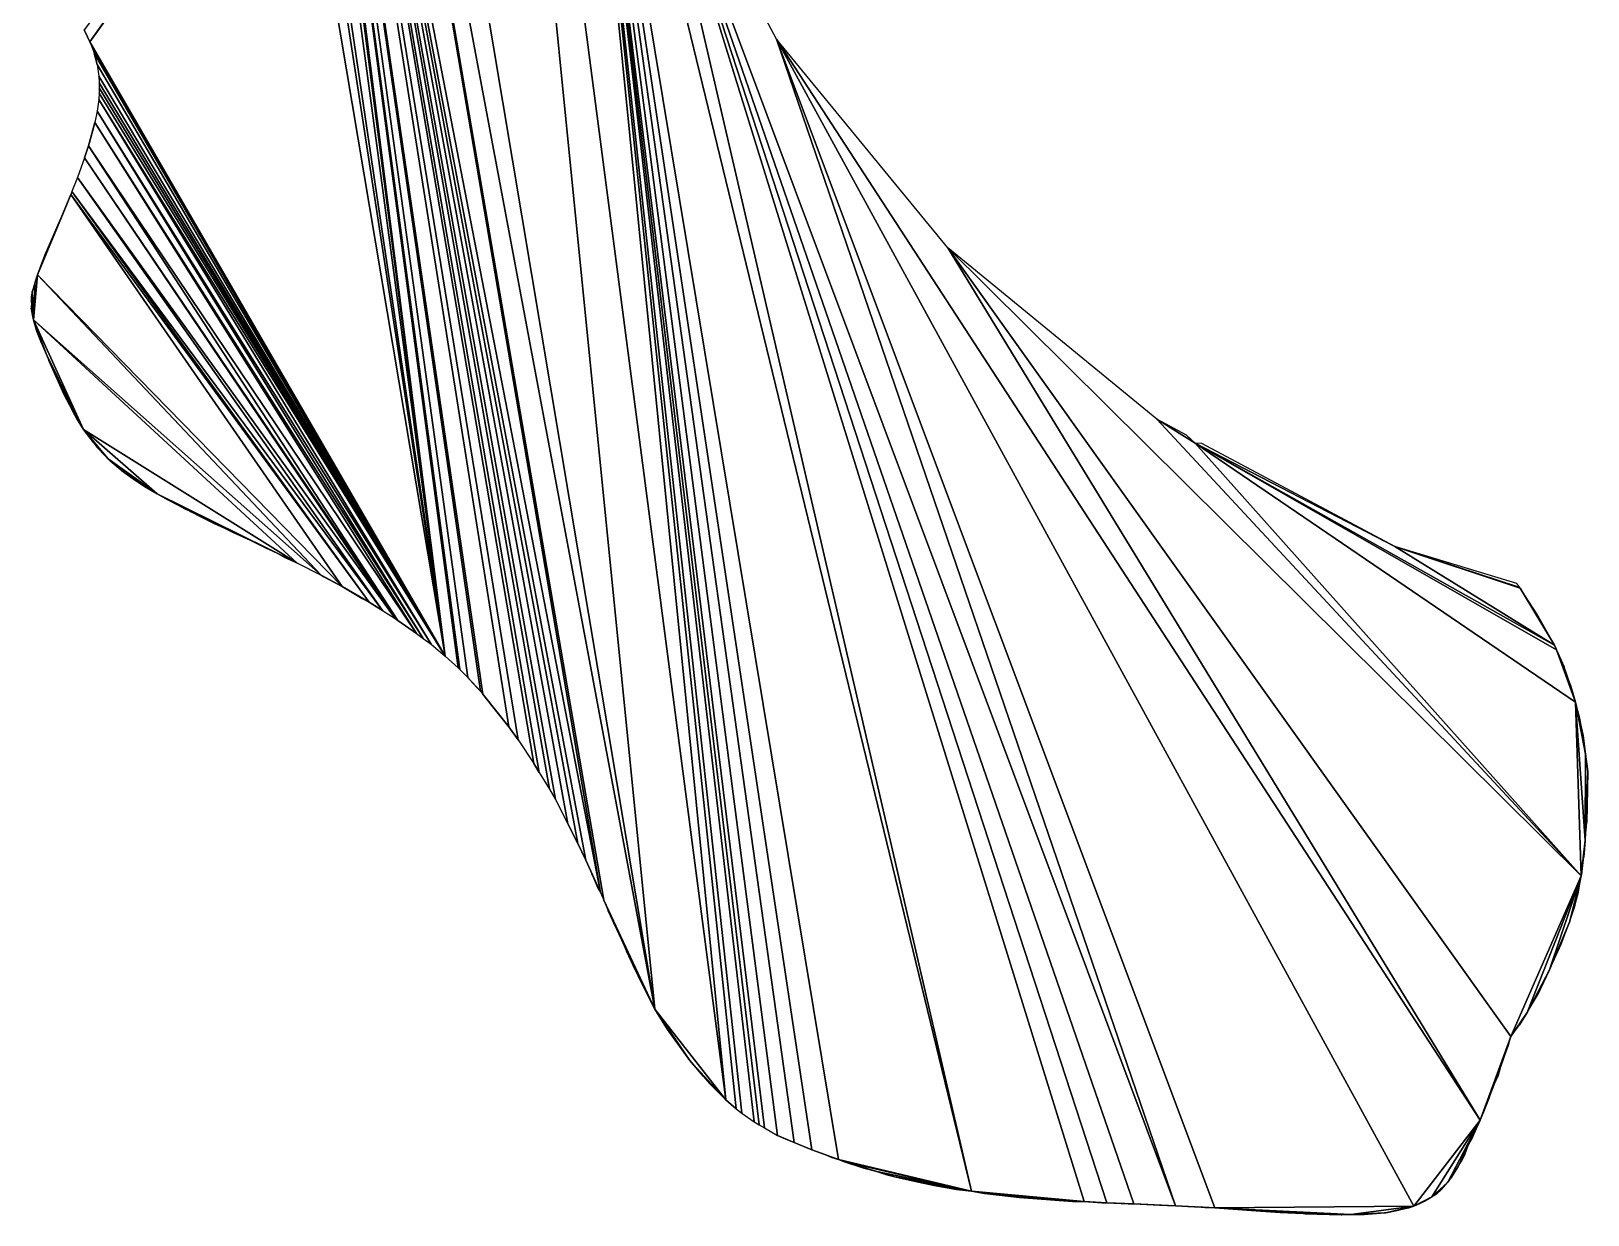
# Model space of a CAD drawing. Extents: x -95 to 96, y -87 to 93.
# Drawn here: x -85.1 to -15, y -87.4 to -34.1 of the extents above; entities that cross this region are included whole.
import ezdxf

# ---------------------------------------------------------------- set-up
doc = ezdxf.new("R2010")
doc.units = 0

msp = doc.modelspace()

# ---------------------------------------------------------------- linework, layer by layer
for points in [[(-59.483, -72.852, 108), (-73.84, 11.477, 108), (-75.809, 11.568, 108)], [(-60.146, -71.39, 108), (-59.483, -72.852, 108), (-75.809, 11.568, 108)], [(-60.499, -70.636, 108), (-60.146, -71.39, 108), (-75.809, 11.568, 108)], [(-60.948, -69.754, 108), (-60.499, -70.636, 108), (-75.809, 11.568, 108)], [(-61.507, -68.666, 108), (-60.948, -69.754, 108), (-75.809, 11.568, 108)], [(-61.775, -68.197, 108), (-61.507, -68.666, 108), (-75.809, 11.568, 108)], [(-62.233, -67.439, 108), (-61.775, -68.197, 108), (-75.809, 11.568, 108)], [(-62.486, -67.033, 108), (-62.233, -67.439, 108), (-75.809, 11.568, 108)], [(-63.192, -65.976, 108), (-62.486, -67.033, 108), (-75.809, 11.568, 108)], [(-63.605, -65.39, 108), (-63.192, -65.976, 108), (-75.809, 11.568, 108)], [(-64.771, -63.925, 108), (-63.605, -65.39, 108), (-75.809, 11.568, 108)], [(-64.883, -63.787, 108), (-64.771, -63.925, 108), (-75.809, 11.568, 108)], [(-65.445, -63.177, 108), (-64.883, -63.787, 108), (-75.809, 11.568, 108)], [(-65.807, -62.811, 108), (-65.445, -63.177, 108), (-75.809, 11.568, 108)], [(-65.889, -62.731, 108), (-65.807, -62.811, 108), (-75.809, 11.568, 108)], [(-66.463, -62.209, 108), (-65.889, -62.731, 108), (-75.809, 11.568, 108)], [(-66.463, -62.209, 108), (-75.809, 11.568, 108), (-71.698, -21.538, 108)], [(-57.037, -78.093, 108), (-71.997, 11.126, 108), (-73.84, 11.477, 108)], [(-59.328, -73.186, 108), (-57.037, -78.093, 108), (-73.84, 11.477, 108)], [(-59.483, -72.852, 108), (-59.328, -73.186, 108), (-73.84, 11.477, 108)], [(-57.037, -78.093, 108), (-65.657, 8.193, 108), (-71.997, 11.126, 108)], [(-53.836, -82.172, 108), (-60.809, -12.096, 108), (-65.657, 8.193, 108)], [(-57.037, -78.093, 108), (-53.836, -82.172, 108), (-65.657, 8.193, 108)], [(-42.789, -86.291, 108), (-57.281, -23.726, 108), (-60.809, -12.096, 108)], [(-48.769, -84.864, 108), (-42.789, -86.291, 108), (-60.809, -12.096, 108)], [(-49.962, -84.417, 108), (-48.769, -84.864, 108), (-60.809, -12.096, 108)], [(-50.761, -84.091, 108), (-49.962, -84.417, 108), (-60.809, -12.096, 108)], [(-51.509, -83.772, 108), (-50.761, -84.091, 108), (-60.809, -12.096, 108)], [(-52.099, -83.43, 108), (-51.509, -83.772, 108), (-60.809, -12.096, 108)], [(-52.332, -83.3, 108), (-52.099, -83.43, 108), (-60.809, -12.096, 108)], [(-52.565, -83.16, 108), (-52.332, -83.3, 108), (-60.809, -12.096, 108)], [(-53.114, -82.771, 108), (-52.565, -83.16, 108), (-60.809, -12.096, 108)], [(-53.371, -82.573, 108), (-53.114, -82.771, 108), (-60.809, -12.096, 108)], [(-53.836, -82.172, 108), (-53.371, -82.573, 108), (-60.809, -12.096, 108)], [(-66.463, -62.209, 108), (-71.9, -21.626, 108), (-72.474, -21.746, 108)], [(-66.463, -62.209, 108), (-71.698, -21.538, 108), (-71.9, -21.626, 108)], [(-82.713, -34.029, 108), (-82.462, -34.56, 108), (-73.467, -21.829, 108)], [(-82.462, -34.56, 108), (-66.463, -62.209, 108), (-73.259, -21.82, 108)], [(-82.462, -34.56, 108), (-73.259, -21.82, 108), (-73.467, -21.829, 108)], [(-66.463, -62.209, 108), (-72.687, -21.781, 108), (-73.259, -21.82, 108)], [(-66.463, -62.209, 108), (-72.474, -21.746, 108), (-72.687, -21.781, 108)], [(-33.594, -86.937, 108), (-51.551, -34.445, 108), (-57.281, -23.726, 108)], [(-35.473, -86.855, 108), (-33.594, -86.937, 108), (-57.281, -23.726, 108)], [(-36.685, -86.809, 108), (-35.473, -86.855, 108), (-57.281, -23.726, 108)], [(-37.714, -86.754, 108), (-36.685, -86.809, 108), (-57.281, -23.726, 108)], [(-42.789, -86.291, 108), (-37.714, -86.754, 108), (-57.281, -23.726, 108)], [(-82.713, -34.029, 108), (-82.663, -34.139, 108), (-82.462, -34.56, 108)], [(-82.663, -34.139, 108), (-82.602, -34.28, 108), (-82.462, -34.56, 108)], [(-82.462, -34.56, 108), (-82.376, -34.774, 108), (-66.463, -62.209, 108)], [(-82.376, -34.774, 108), (-82.265, -35.07, 108), (-66.463, -62.209, 108)], [(-19.888, -83.084, 108), (-43.841, -43.841, 108), (-51.551, -34.445, 108)], [(-22.881, -86.958, 108), (-19.888, -83.084, 108), (-51.551, -34.445, 108)], [(-31.831, -87.03, 108), (-22.881, -86.958, 108), (-51.551, -34.445, 108)], [(-33.594, -86.937, 108), (-31.831, -87.03, 108), (-51.551, -34.445, 108)], [(-82.265, -35.07, 108), (-82.211, -35.296, 108), (-82.134, -35.592, 108)], [(-82.265, -35.07, 108), (-82.134, -35.592, 108), (-66.463, -62.209, 108)], [(-82.134, -35.592, 108), (-82.054, -36.114, 108), (-66.463, -62.209, 108)], [(-82.054, -36.114, 108), (-82.041, -36.403, 108), (-66.463, -62.209, 108)], [(-82.041, -36.403, 108), (-82.039, -36.636, 108), (-66.463, -62.209, 108)], [(-82.046, -36.869, 108), (-82.062, -37.158, 108), (-66.463, -62.209, 108)], [(-82.039, -36.636, 108), (-82.046, -36.869, 108), (-66.463, -62.209, 108)], [(-82.129, -37.68, 108), (-82.231, -38.202, 108), (-67.454, -61.412, 108)], [(-82.062, -37.158, 108), (-82.129, -37.68, 108), (-67.108, -61.673, 108)], [(-82.129, -37.68, 108), (-67.454, -61.412, 108), (-67.108, -61.673, 108)], [(-82.062, -37.158, 108), (-67.108, -61.673, 108), (-66.463, -62.209, 108)], [(-82.231, -38.202, 108), (-82.301, -38.435, 108), (-82.526, -39.245, 108)], [(-82.231, -38.202, 108), (-82.526, -39.245, 108), (-67.765, -61.184, 108)], [(-82.301, -38.435, 108), (-82.47, -39.034, 108), (-82.526, -39.245, 108)], [(-82.231, -38.202, 108), (-67.765, -61.184, 108), (-67.454, -61.412, 108)], [(-82.696, -39.786, 108), (-83.02, -40.663, 108), (-68.722, -60.518, 108)], [(-82.526, -39.245, 108), (-82.602, -39.471, 108), (-82.696, -39.786, 108)], [(-82.526, -39.245, 108), (-82.696, -39.786, 108), (-68.595, -60.605, 108)], [(-82.696, -39.786, 108), (-68.722, -60.518, 108), (-68.595, -60.605, 108)], [(-82.526, -39.245, 108), (-68.595, -60.605, 108), (-67.765, -61.184, 108)], [(-83.267, -41.302, 108), (-83.322, -41.441, 108), (-69.897, -59.783, 108)], [(-83.02, -40.663, 108), (-83.267, -41.302, 108), (-69.296, -60.151, 108)], [(-83.267, -41.302, 108), (-69.897, -59.783, 108), (-69.296, -60.151, 108)], [(-83.02, -40.663, 108), (-69.296, -60.151, 108), (-68.722, -60.518, 108)], [(-83.322, -41.441, 108), (-83.624, -42.163, 108), (-84.821, -45.047, 108)], [(-83.322, -41.441, 108), (-84.821, -45.047, 108), (-71.106, -59.077, 108)], [(-83.322, -41.441, 108), (-71.106, -59.077, 108), (-69.897, -59.783, 108)], [(-83.624, -42.163, 108), (-84.485, -44.158, 108), (-84.821, -45.047, 108)], [(-83.624, -42.163, 108), (-83.92, -42.828, 108), (-84.485, -44.158, 108)], [(-15.338, -72.102, 108), (-34.445, -51.551, 108), (-43.841, -43.841, 108)], [(-18.508, -79.331, 108), (-15.338, -72.102, 108), (-43.841, -43.841, 108)], [(-19.888, -83.084, 108), (-18.508, -79.331, 108), (-43.841, -43.841, 108)], [(-84.485, -44.158, 108), (-84.486, -44.161, 108), (-84.821, -45.047, 108)], [(-84.942, -45.43, 108), (-85.064, -45.804, 108), (-85.003, -47.074, 108)], [(-84.821, -45.047, 108), (-84.942, -45.43, 108), (-85.003, -47.074, 108)], [(-84.821, -45.047, 108), (-85.003, -47.074, 108), (-72.051, -58.565, 108)], [(-84.821, -45.047, 108), (-84.86, -45.157, 108), (-84.942, -45.43, 108)], [(-84.821, -45.047, 108), (-72.051, -58.565, 108), (-71.106, -59.077, 108)], [(-85.064, -45.804, 108), (-85.105, -46.03, 108), (-85.091, -46.243, 108)], [(-85.064, -45.804, 108), (-85.091, -46.243, 108), (-85.003, -47.074, 108)], [(-85.091, -46.243, 108), (-85.105, -46.552, 108), (-85.003, -47.074, 108)], [(-85.105, -46.552, 108), (-85.059, -46.861, 108), (-85.003, -47.074, 108)], [(-85.003, -47.074, 108), (-84.92, -47.37, 108), (-84.844, -47.596, 108)], [(-85.003, -47.074, 108), (-84.844, -47.596, 108), (-84.416, -48.64, 108)], [(-85.003, -47.074, 108), (-84.416, -48.64, 108), (-82.744, -52.003, 108)], [(-85.003, -47.074, 108), (-82.744, -52.003, 108), (-73.151, -58.015, 108)], [(-85.003, -47.074, 108), (-73.151, -58.015, 108), (-72.051, -58.565, 108)], [(-84.844, -47.596, 108), (-84.76, -47.824, 108), (-84.416, -48.64, 108)], [(-84.76, -47.824, 108), (-84.685, -48.037, 108), (-84.416, -48.64, 108)], [(-84.416, -48.64, 108), (-84.313, -48.9, 108), (-83.626, -50.424, 108)], [(-84.416, -48.64, 108), (-83.626, -50.424, 108), (-83.245, -51.155, 108)], [(-84.416, -48.64, 108), (-83.245, -51.155, 108), (-82.744, -52.003, 108)], [(-84.313, -48.9, 108), (-84.165, -49.248, 108), (-83.626, -50.424, 108)], [(-83.626, -50.424, 108), (-83.487, -50.713, 108), (-83.245, -51.155, 108)], [(-83.245, -51.155, 108), (-83.193, -51.272, 108), (-83.069, -51.498, 108)], [(-83.245, -51.155, 108), (-83.069, -51.498, 108), (-82.744, -52.003, 108)], [(-83.069, -51.498, 108), (-82.901, -51.771, 108), (-82.744, -52.003, 108)], [(-32.72, -52.63, 108), (-33.1, -52.27, 108), (-34.445, -51.551, 108)], [(-32.72, -52.63, 108), (-32.72, -52.63, 108), (-34.445, -51.551, 108)], [(-15.338, -72.102, 108), (-32.72, -52.63, 108), (-34.445, -51.551, 108)], [(-82.744, -52.003, 108), (-82.538, -52.3, 108), (-82.301, -52.589, 108)], [(-82.744, -52.003, 108), (-82.301, -52.589, 108), (-81.633, -53.332, 108)], [(-82.744, -52.003, 108), (-81.633, -53.332, 108), (-79.437, -54.9, 108)], [(-82.744, -52.003, 108), (-79.437, -54.9, 108), (-73.151, -58.015, 108)], [(-32.72, -52.63, 108), (-33.073, -52.292, 108), (-33.1, -52.27, 108)], [(-82.301, -52.589, 108), (-82.145, -52.808, 108), (-81.633, -53.332, 108)], [(-82.145, -52.808, 108), (-81.779, -53.19, 108), (-81.633, -53.332, 108)], [(-23.726, -57.281, 108), (-32.416, -52.636, 108), (-32.72, -52.63, 108)], [(-16.544, -61.716, 108), (-23.726, -57.281, 108), (-32.72, -52.63, 108)], [(-16.447, -61.93, 108), (-16.544, -61.716, 108), (-32.72, -52.63, 108)], [(-15.594, -64.277, 108), (-16.447, -61.93, 108), (-32.72, -52.63, 108)], [(-15.338, -72.102, 108), (-15.594, -64.277, 108), (-32.72, -52.63, 108)], [(-81.633, -53.332, 108), (-81.553, -53.415, 108), (-81.076, -53.813, 108)], [(-81.633, -53.332, 108), (-81.076, -53.813, 108), (-80.873, -53.968, 108)], [(-81.633, -53.332, 108), (-80.873, -53.968, 108), (-79.437, -54.9, 108)], [(-81.076, -53.813, 108), (-81.031, -53.853, 108), (-80.873, -53.968, 108)], [(-80.873, -53.968, 108), (-80.722, -54.084, 108), (-80.516, -54.232, 108)], [(-80.873, -53.968, 108), (-80.516, -54.232, 108), (-79.437, -54.9, 108)], [(-80.516, -54.232, 108), (-80, -54.569, 108), (-79.437, -54.9, 108)], [(-80, -54.569, 108), (-79.526, -54.852, 108), (-79.437, -54.9, 108)], [(-79.437, -54.9, 108), (-79.33, -54.964, 108), (-77.974, -55.673, 108)], [(-79.437, -54.9, 108), (-77.974, -55.673, 108), (-75.248, -56.989, 108)], [(-79.437, -54.9, 108), (-75.248, -56.989, 108), (-74.036, -57.577, 108)], [(-79.437, -54.9, 108), (-74.036, -57.577, 108), (-73.151, -58.015, 108)], [(-79.33, -54.964, 108), (-78.952, -55.179, 108), (-78.481, -55.416, 108)], [(-79.33, -54.964, 108), (-78.481, -55.416, 108), (-77.974, -55.673, 108)], [(-78.481, -55.416, 108), (-78.387, -55.473, 108), (-77.974, -55.673, 108)], [(-78.387, -55.473, 108), (-78.125, -55.604, 108), (-77.974, -55.673, 108)], [(-77.974, -55.673, 108), (-77.9, -55.714, 108), (-77.473, -55.941, 108)], [(-77.974, -55.673, 108), (-77.473, -55.941, 108), (-76.427, -56.431, 108)], [(-77.974, -55.673, 108), (-76.427, -56.431, 108), (-75.248, -56.989, 108)], [(-77.473, -55.941, 108), (-76.86, -56.237, 108), (-76.427, -56.431, 108)], [(-76.427, -56.431, 108), (-76.286, -56.506, 108), (-75.248, -56.989, 108)], [(-76.286, -56.506, 108), (-76.038, -56.629, 108), (-75.248, -56.989, 108)], [(-75.248, -56.989, 108), (-75.184, -57.024, 108), (-74.036, -57.577, 108)], [(-75.184, -57.024, 108), (-74.552, -57.335, 108), (-74.036, -57.577, 108)], [(-18.109, -59.118, 108), (-18.24, -58.945, 108), (-23.726, -57.281, 108)], [(-18.09, -59.149, 108), (-18.109, -59.118, 108), (-23.726, -57.281, 108)], [(-16.544, -61.716, 108), (-18.09, -59.149, 108), (-23.726, -57.281, 108)], [(-74.036, -57.577, 108), (-73.651, -57.784, 108), (-73.151, -58.015, 108)], [(-72.051, -58.565, 108), (-71.926, -58.64, 108), (-71.106, -59.077, 108)], [(-71.106, -59.077, 108), (-70.202, -59.611, 108), (-69.897, -59.783, 108)], [(-16.544, -61.716, 108), (-17.331, -60.299, 108), (-18.09, -59.149, 108)], [(-69.897, -59.783, 108), (-69.563, -59.994, 108), (-69.296, -60.151, 108)], [(-68.595, -60.605, 108), (-68.104, -60.955, 108), (-67.765, -61.184, 108)], [(-16.47, -61.871, 108), (-16.476, -61.857, 108), (-16.544, -61.716, 108)], [(-16.447, -61.93, 108), (-16.47, -61.871, 108), (-16.544, -61.716, 108)], [(-16.113, -62.695, 108), (-16.129, -62.653, 108), (-16.447, -61.93, 108)], [(-15.802, -63.559, 108), (-16.113, -62.695, 108), (-16.447, -61.93, 108)], [(-15.594, -64.277, 108), (-15.802, -63.559, 108), (-16.447, -61.93, 108)], [(-65.445, -63.177, 108), (-65.375, -63.258, 108), (-64.883, -63.787, 108)], [(-65.375, -63.258, 108), (-65.05, -63.613, 108), (-64.883, -63.787, 108)], [(-15.594, -64.277, 108), (-15.613, -64.201, 108), (-15.802, -63.559, 108)], [(-64.771, -63.925, 108), (-64.54, -64.226, 108), (-64.322, -64.491, 108)], [(-64.771, -63.925, 108), (-64.322, -64.491, 108), (-63.605, -65.39, 108)], [(-15.247, -65.783, 108), (-15.4, -65.001, 108), (-15.594, -64.277, 108)], [(-15.142, -66.625, 108), (-15.247, -65.783, 108), (-15.594, -64.277, 108)], [(-15.17, -70.508, 108), (-15.142, -66.625, 108), (-15.594, -64.277, 108)], [(-15.338, -72.102, 108), (-15.17, -70.508, 108), (-15.594, -64.277, 108)], [(-64.322, -64.491, 108), (-63.783, -65.176, 108), (-63.605, -65.39, 108)], [(-63.605, -65.39, 108), (-63.579, -65.431, 108), (-63.192, -65.976, 108)], [(-15.142, -66.625, 108), (-15.148, -66.566, 108), (-15.247, -65.783, 108)], [(-62.486, -67.033, 108), (-62.366, -67.231, 108), (-62.233, -67.439, 108)], [(-15.17, -70.508, 108), (-15.041, -67.407, 108), (-15.142, -66.625, 108)], [(-15.041, -67.407, 108), (-15.042, -67.348, 108), (-15.142, -66.625, 108)], [(-15.17, -70.508, 108), (-15.083, -69.696, 108), (-15.041, -67.407, 108)], [(-15.083, -69.696, 108), (-15.052, -68.913, 108), (-15.041, -67.407, 108)], [(-60.948, -69.754, 108), (-60.836, -69.991, 108), (-60.499, -70.636, 108)], [(-60.836, -69.991, 108), (-60.677, -70.307, 108), (-60.499, -70.636, 108)], [(-60.499, -70.636, 108), (-60.39, -70.88, 108), (-60.146, -71.39, 108)], [(-15.338, -72.102, 108), (-15.326, -72.043, 108), (-15.17, -70.508, 108)], [(-15.326, -72.043, 108), (-15.22, -71.261, 108), (-15.17, -70.508, 108)], [(-15.22, -71.261, 108), (-15.17, -70.537, 108), (-15.17, -70.508, 108)], [(-60.146, -71.39, 108), (-59.87, -72.002, 108), (-59.483, -72.852, 108)], [(-59.87, -72.002, 108), (-59.594, -72.647, 108), (-59.483, -72.852, 108)], [(-18.508, -79.331, 108), (-17.768, -78.245, 108), (-15.338, -72.102, 108)], [(-17.768, -78.245, 108), (-16.769, -76.328, 108), (-15.338, -72.102, 108)], [(-16.769, -76.328, 108), (-15.868, -74.187, 108), (-15.338, -72.102, 108)], [(-15.868, -74.187, 108), (-15.657, -73.55, 108), (-15.338, -72.102, 108)], [(-15.657, -73.55, 108), (-15.456, -72.826, 108), (-15.338, -72.102, 108)], [(-59.328, -73.186, 108), (-59.131, -73.664, 108), (-57.037, -78.093, 108)], [(-59.131, -73.664, 108), (-58.893, -74.212, 108), (-58.638, -74.734, 108)], [(-59.131, -73.664, 108), (-58.638, -74.734, 108), (-57.037, -78.093, 108)], [(-16.769, -76.328, 108), (-16.241, -75.173, 108), (-15.868, -74.187, 108)], [(-58.638, -74.734, 108), (-58.31, -75.487, 108), (-57.037, -78.093, 108)], [(-58.31, -75.487, 108), (-58.068, -76.011, 108), (-57.897, -76.361, 108)], [(-58.31, -75.487, 108), (-57.897, -76.361, 108), (-57.037, -78.093, 108)], [(-57.897, -76.361, 108), (-57.79, -76.61, 108), (-57.037, -78.093, 108)], [(-17.768, -78.245, 108), (-17.306, -77.462, 108), (-16.769, -76.328, 108)], [(-17.306, -77.462, 108), (-16.789, -76.377, 108), (-16.769, -76.328, 108)], [(-57.79, -76.61, 108), (-57.546, -77.111, 108), (-57.037, -78.093, 108)], [(-57.037, -78.093, 108), (-56.597, -78.808, 108), (-56.469, -79.005, 108)], [(-57.037, -78.093, 108), (-56.469, -79.005, 108), (-55.457, -80.409, 108)], [(-57.037, -78.093, 108), (-55.457, -80.409, 108), (-53.836, -82.172, 108)], [(-18.508, -79.331, 108), (-18.112, -78.798, 108), (-17.768, -78.245, 108)], [(-18.112, -78.798, 108), (-17.801, -78.303, 108), (-17.768, -78.245, 108)], [(-56.469, -79.005, 108), (-56.179, -79.418, 108), (-55.457, -80.409, 108)], [(-19.888, -83.084, 108), (-19.448, -81.976, 108), (-18.508, -79.331, 108)], [(-19.448, -81.976, 108), (-18.885, -80.449, 108), (-18.508, -79.331, 108)], [(-18.885, -80.449, 108), (-18.616, -79.712, 108), (-18.508, -79.331, 108)], [(-55.457, -80.409, 108), (-55.407, -80.475, 108), (-54.848, -81.124, 108)], [(-55.457, -80.409, 108), (-54.848, -81.124, 108), (-53.836, -82.172, 108)], [(-19.448, -81.976, 108), (-19.269, -81.519, 108), (-18.885, -80.449, 108)], [(-19.269, -81.519, 108), (-18.907, -80.514, 108), (-18.885, -80.449, 108)], [(-19.269, -81.519, 108), (-19.062, -81.068, 108), (-18.907, -80.514, 108)], [(-54.848, -81.124, 108), (-54.567, -81.433, 108), (-53.836, -82.172, 108)], [(-19.448, -81.976, 108), (-19.343, -81.72, 108), (-19.269, -81.519, 108)], [(-53.836, -82.172, 108), (-53.597, -82.383, 108), (-53.371, -82.573, 108)], [(-19.888, -83.084, 108), (-19.488, -82.081, 108), (-19.448, -81.976, 108)], [(-19.888, -83.084, 108), (-19.722, -82.71, 108), (-19.488, -82.081, 108)], [(-19.488, -82.081, 108), (-19.464, -82.022, 108), (-19.448, -81.976, 108)], [(-19.488, -82.081, 108), (-19.469, -82.041, 108), (-19.464, -82.022, 108)], [(-22.881, -86.958, 108), (-22.057, -86.533, 108), (-19.888, -83.084, 108)], [(-22.057, -86.533, 108), (-21.345, -85.884, 108), (-19.888, -83.084, 108)], [(-21.345, -85.884, 108), (-20.882, -85.172, 108), (-19.888, -83.084, 108)], [(-20.882, -85.172, 108), (-20.412, -84.188, 108), (-19.888, -83.084, 108)], [(-20.412, -84.188, 108), (-19.953, -83.231, 108), (-19.888, -83.084, 108)], [(-20.412, -84.188, 108), (-20.268, -83.942, 108), (-19.953, -83.231, 108)], [(-19.953, -83.231, 108), (-19.906, -83.133, 108), (-19.888, -83.084, 108)], [(-51.509, -83.772, 108), (-51.058, -83.98, 108), (-50.761, -84.091, 108)], [(-50.761, -84.091, 108), (-50.169, -84.339, 108), (-49.962, -84.417, 108)], [(-49.962, -84.417, 108), (-49.718, -84.519, 108), (-48.769, -84.864, 108)], [(-49.718, -84.519, 108), (-49.314, -84.667, 108), (-48.769, -84.864, 108)], [(-49.314, -84.667, 108), (-49.068, -84.765, 108), (-48.769, -84.864, 108)], [(-20.882, -85.172, 108), (-20.725, -84.939, 108), (-20.412, -84.188, 108)], [(-20.725, -84.939, 108), (-20.579, -84.65, 108), (-20.412, -84.188, 108)], [(-48.769, -84.864, 108), (-48.542, -84.944, 108), (-42.789, -86.291, 108)], [(-48.542, -84.944, 108), (-47.63, -85.243, 108), (-47.036, -85.404, 108)], [(-48.542, -84.944, 108), (-47.036, -85.404, 108), (-42.789, -86.291, 108)], [(-47.036, -85.404, 108), (-46.586, -85.548, 108), (-46.232, -85.632, 108)], [(-47.036, -85.404, 108), (-46.232, -85.632, 108), (-42.789, -86.291, 108)], [(-21.345, -85.884, 108), (-21.212, -85.694, 108), (-20.882, -85.172, 108)], [(-21.212, -85.694, 108), (-20.914, -85.241, 108), (-20.882, -85.172, 108)], [(-46.232, -85.632, 108), (-45.849, -85.729, 108), (-44.457, -86.024, 108)], [(-46.232, -85.632, 108), (-44.457, -86.024, 108), (-42.789, -86.291, 108)], [(-45.849, -85.729, 108), (-45.164, -85.885, 108), (-44.457, -86.024, 108)], [(-44.457, -86.024, 108), (-43.455, -86.203, 108), (-43.184, -86.235, 108)], [(-44.457, -86.024, 108), (-43.184, -86.235, 108), (-42.789, -86.291, 108)], [(-22.057, -86.533, 108), (-21.857, -86.416, 108), (-21.345, -85.884, 108)], [(-21.857, -86.416, 108), (-21.628, -86.216, 108), (-21.345, -85.884, 108)], [(-43.184, -86.235, 108), (-42.933, -86.274, 108), (-42.789, -86.291, 108)], [(-42.789, -86.291, 108), (-42.201, -86.392, 108), (-40.621, -86.576, 108)], [(-42.789, -86.291, 108), (-40.621, -86.576, 108), (-38.236, -86.746, 108)], [(-42.789, -86.291, 108), (-38.236, -86.746, 108), (-37.714, -86.754, 108)], [(-40.621, -86.576, 108), (-38.384, -86.738, 108), (-38.236, -86.746, 108)], [(-38.236, -86.746, 108), (-38.088, -86.75, 108), (-37.714, -86.754, 108)], [(-37.714, -86.754, 108), (-36.917, -86.803, 108), (-36.685, -86.809, 108)], [(-36.685, -86.809, 108), (-35.724, -86.848, 108), (-35.473, -86.855, 108)], [(-35.473, -86.855, 108), (-34.317, -86.91, 108), (-33.594, -86.937, 108)], [(-22.881, -86.958, 108), (-22.579, -86.827, 108), (-22.057, -86.533, 108)], [(-22.579, -86.827, 108), (-22.389, -86.738, 108), (-22.057, -86.533, 108)], [(-33.594, -86.937, 108), (-33.048, -86.972, 108), (-31.831, -87.03, 108)], [(-33.048, -86.972, 108), (-32.616, -86.993, 108), (-31.831, -87.03, 108)], [(-32.616, -86.993, 108), (-32.279, -87.015, 108), (-31.831, -87.03, 108)], [(-31.831, -87.03, 108), (-25.711, -87.336, 108), (-22.881, -86.958, 108)], [(-31.831, -87.03, 108), (-29.968, -87.173, 108), (-27.861, -87.294, 108)], [(-31.831, -87.03, 108), (-27.861, -87.294, 108), (-25.711, -87.336, 108)], [(-29.968, -87.173, 108), (-28.884, -87.248, 108), (-27.861, -87.294, 108)], [(-27.861, -87.294, 108), (-27.767, -87.302, 108), (-26.142, -87.35, 108)], [(-27.861, -87.294, 108), (-26.142, -87.35, 108), (-25.711, -87.336, 108)], [(-26.142, -87.35, 108), (-26.119, -87.351, 108), (-25.711, -87.336, 108)], [(-25.711, -87.336, 108), (-24.139, -87.254, 108), (-22.881, -86.958, 108)], [(-25.711, -87.336, 108), (-24.191, -87.26, 108), (-24.139, -87.254, 108)], [(-25.711, -87.336, 108), (-25.103, -87.337, 108), (-24.191, -87.26, 108)], [(-24.191, -87.26, 108), (-24.145, -87.255, 108), (-24.139, -87.254, 108)], [(-24.139, -87.254, 108), (-23.466, -87.103, 108), (-22.881, -86.958, 108)], [(-24.139, -87.254, 108), (-23.623, -87.149, 108), (-23.466, -87.103, 108)], [(-23.466, -87.103, 108), (-23.101, -87.027, 108), (-22.881, -86.958, 108)]]:
    msp.add_3dface(points)

doc.saveas('drawing.dxf')
